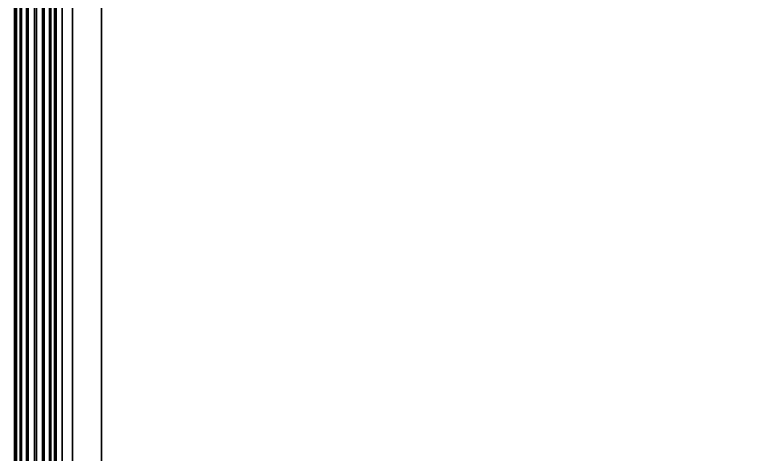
# Model space of a CAD drawing. Extents: x -9.3 to 15.5, y -7 to 5.4.
# Drawn here: x -8.99 to -3.97, y -4.02 to -1.01 of the extents above; entities that cross this region are included whole.
import ezdxf

# ---------------------------------------------------------------- set-up
doc = ezdxf.new("R2010")
doc.units = 0

msp = doc.modelspace()

# ---------------------------------------------------------------- linework, layer by layer
for points in [[(-8.6621, -6.0556, 11), (-8.6621, 5.0556, 11), (-8.6612, 5.055, 11), (-8.6612, -6.055, 11)], [(-8.3912, -5.8, 11), (-8.3912, 4.8, 11), (-8.6621, 5.0556, 11), (-8.6621, -6.0556, 11)], [(-8.6612, -6.055, 10.8), (-8.6612, 5.055, 10.8), (-8.5915, 5.0002, 10.8), (-8.5915, -6.0002, 10.8)], [(-8.6612, -6.055, 11), (-8.6612, 5.055, 11), (-8.6612, 5.055, 10.8), (-8.6612, -6.055, 10.8)], [(-8.5912, 5, 5.5), (-8.5912, -6, 5.5), (-8.5915, -6.0002, 10.8), (-8.5915, 5.0002, 10.8)], [(-8.5912, 5, 1.1), (-8.5912, -6, 2.2), (-8.5912, -6, 5.5), (-8.5912, 5, 5.5)], [(-8.5912, 5, 1.1), (-8.5912, -6, 1.1), (-8.5912, -6, 2.2)], [(-8.5912, -6, 1.1), (-8.5912, 5, 1.1), (-8.5912, 5), (-8.5912, -6)], [(-8.3912, -5.8, 10.2), (-8.3912, 4.8, 10.2), (-8.3912, 4.8, 11), (-8.3912, -5.8, 11)], [(5.2088, -5.8, 10.2), (5.2088, 4.8, 10.2), (-8.3912, 4.8, 10.2), (-8.3912, -5.8, 10.2)], [(-8.9876, -0.8853, 6.7271), (-8.9748, -0.8853, 6.6727), (-8.9748, -6.0001, 6.6727), (-8.9876, -6.0001, 6.7271)], [(-8.9876, -0.8853, 6.7271), (-8.9876, -6.0001, 6.7271), (-8.9795, -6.0001, 6.7823), (-8.9795, -0.8853, 6.7823)], [(-8.9502, -0.8853, 6.8298), (-8.9795, -0.8853, 6.7823), (-8.9795, -6.0001, 6.7823), (-8.9502, -6.0001, 6.8298)], [(-8.9414, -0.8853, 6.628), (-8.9414, -6.0001, 6.628), (-8.9748, -6.0001, 6.6727), (-8.9748, -0.8853, 6.6727)], [(-8.9502, -0.8853, 6.8298), (-8.9502, -6.0001, 6.8298), (-8.9054, -6.0001, 6.8632), (-8.9054, -0.8853, 6.8632)], [(-8.9414, -0.8853, 6.628), (-8.8939, -0.8853, 6.5986), (-8.8939, -6.0001, 6.5986), (-8.9414, -6.0001, 6.628)], [(-8.8511, -0.8853, 6.876), (-8.9054, -0.8853, 6.8632), (-8.9054, -6.0001, 6.8632), (-8.8511, -6.0001, 6.876)], [(-8.8386, -0.8853, 6.5906), (-8.8386, -6.0001, 6.5906), (-8.8939, -6.0001, 6.5986), (-8.8939, -0.8853, 6.5986)], [(-8.8511, -0.8853, 6.876), (-8.8511, -6.0001, 6.876), (-8.7959, -6.0001, 6.868), (-8.7959, -0.8853, 6.868)], [(-8.8386, -0.8853, 6.5906), (-8.7843, -0.8853, 6.6034), (-8.7843, -6.0001, 6.6034), (-8.8386, -6.0001, 6.5906)], [(-8.7483, -0.8853, 6.8386), (-8.7959, -0.8853, 6.868), (-8.7959, -6.0001, 6.868), (-8.7483, -6.0001, 6.8386)], [(-8.7395, -0.8853, 6.6368), (-8.7395, -6.0001, 6.6368), (-8.7843, -6.0001, 6.6034), (-8.7843, -0.8853, 6.6034)], [(-8.7483, -0.8853, 6.8386), (-8.7483, -6.0001, 6.8386), (-8.715, -6.0001, 6.7939), (-8.715, -0.8853, 6.7939)], [(-8.7395, -0.8853, 6.6368), (-8.7102, -0.8853, 6.6843), (-8.7102, -6.0001, 6.6843), (-8.7395, -6.0001, 6.6368)], [(-8.7021, -0.8853, 6.7395), (-8.715, -0.8853, 6.7939), (-8.715, -6.0001, 6.7939), (-8.7021, -6.0001, 6.7395)], [(-8.7021, -0.8853, 6.7395), (-8.7021, -6.0001, 6.7395), (-8.7102, -6.0001, 6.6843), (-8.7102, -0.8853, 6.6843)]]:
    msp.add_3dface(points)

doc.saveas('drawing.dxf')
